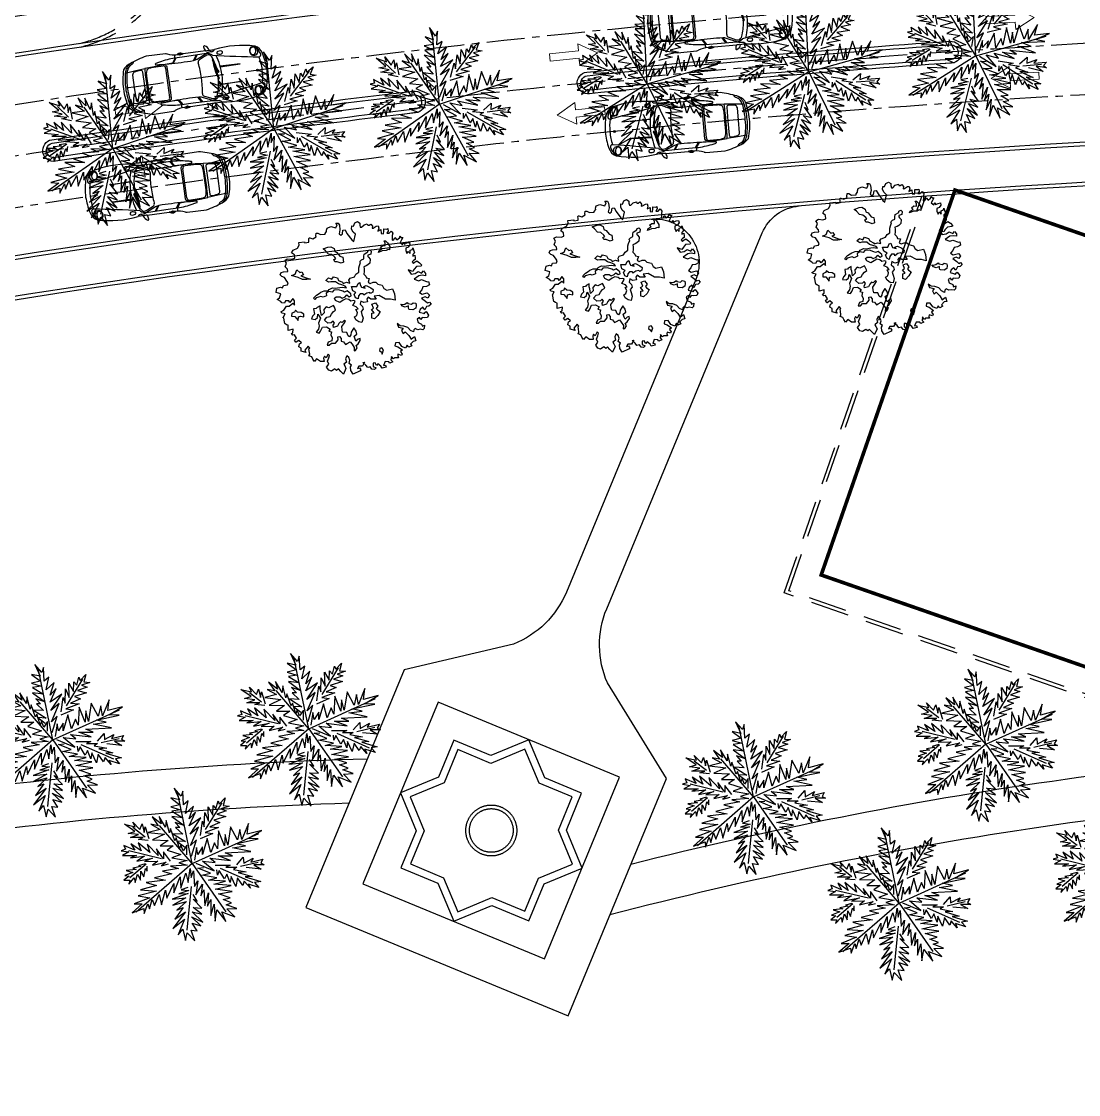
# Model space of a CAD drawing. Header units: inches. Extents: x -48022 to 80112, y -8164 to 5118.
# Drawn here: x 57933 to 59675, y -1359 to 410 of the extents above; entities that cross this region are included whole.
import ezdxf

# ---------------------------------------------------------------- set-up
doc = ezdxf.new("R2010")
doc.units = ezdxf.units.IN
doc.header["$LTSCALE"] = 10
for name, pattern in [('Amconstr', [9999, 9999, 0]), ('CENTER', [2, 1.25, -0.25, 0.25, -0.25]), ('HIDDEN', [9.525, 6.35, -3.175])]:
    doc.linetypes.add(name, pattern=pattern)
for name, color, linetype in [('06--LINE-2', 2, 'Continuous'), ('coches', 7, 'Continuous'), ('FOOTPATH', 1, 'Continuous'), ('MS GATE', 1, 'Continuous'), ('Plot Boundary', 1, 'Continuous'), ('ROAD CL', 251, 'CENTER'), ('roads & footpath', 161, 'Continuous'), ('trees', 109, 'Continuous')]:
    doc.layers.add(name, color=color, linetype=linetype)
doc.layers.add('1_CAR', color=1, linetype='Continuous', lineweight=0)

# ---------------------------------------------------------------- blocks, each defined once
blk = doc.blocks.new('Arpls006')
at = {"color": 0, "linetype": 'ByBlock'}
for points in [[(0.4467, -0.0098), (0.4731, -0.0295), (0.4861, -0.0419), (0.4985, -0.0367), (0.5094, -0.0492), (0.4949, -0.0632), (0.4788, -0.0653), (0.4679, -0.0865), (0.4534, -0.0705), (0.4358, -0.085), (0.4306, -0.1026), (0.4679, -0.1119), (0.4591, -0.1119), (0.4767, -0.099), (0.4928, -0.1223), (0.4861, -0.1384), (0.4664, -0.1405), (0.4503, -0.1384), (0.441, -0.1514), (0.4322, -0.1384), (0.4176, -0.1477), (0.4233, -0.1706), (0.4467, -0.1815), (0.4519, -0.196), (0.4664, -0.1887), (0.4643, -0.21), (0.4555, -0.2193), (0.4373, -0.2157), (0.4213, -0.2193), (0.4036, -0.21), (0.3948, -0.2193), (0.3927, -0.2333), (0.373, -0.223), (0.3554, -0.2032), (0.3285, -0.1939), (0.3051, -0.1923), (0.2854, -0.1778), (0.2942, -0.2012), (0.3248, -0.2084), (0.3139, -0.223), (0.3248, -0.2442), (0.3373, -0.2318), (0.3622, -0.2567), (0.3767, -0.2816), (0.4, -0.2639), (0.4088, -0.2925), (0.3912, -0.2961), (0.373, -0.3142), (0.3819, -0.3246), (0.3622, -0.334), (0.3518, -0.321), (0.3409, -0.3391), (0.316, -0.3282), (0.2979, -0.3033), (0.2745, -0.3049), (0.2709, -0.3246), (0.2906, -0.3303), (0.3196, -0.3516), (0.3067, -0.3625), (0.3176, -0.3786), (0.3139, -0.3874), (0.2906, -0.3801), (0.289, -0.391), (0.2942, -0.4035), (0.2818, -0.4035), (0.2673, -0.4035), (0.2605, -0.4107), (0.2481, -0.3946), (0.2445, -0.418), (0.2569, -0.4304), (0.2372, -0.4392), (0.2299, -0.4304), (0.2066, -0.4284), (0.1957, -0.4538), (0.2087, -0.4517), (0.2118, -0.4647), (0.1854, -0.4714), (0.1781, -0.459), (0.1584, -0.4429), (0.1496, -0.4538), (0.1402, -0.4377), (0.1262, -0.4392), (0.1262, -0.461), (0.1459, -0.4698), (0.1351, -0.4807), (0.119, -0.4787), (0.1081, -0.4626), (0.092, -0.4678), (0.0796, -0.4517), (0.0599, -0.4356), (0.0708, -0.432), (0.0563, -0.459), (0.0314, -0.459), (0.0241, -0.4735), (0.0365, -0.4698), (0.0454, -0.4823), (0.0402, -0.4896), (-0.0044, -0.5108), (-0.0205, -0.4875), (-0.0226, -0.4626), (-0.0169, -0.4517), (-0.0314, -0.4413), (-0.0262, -0.4195), (-0.0329, -0.4019), (-0.0459, -0.391), (-0.0547, -0.4107), (-0.0495, -0.432), (-0.0671, -0.4465), (-0.0599, -0.4574), (-0.0526, -0.4735), (-0.0692, -0.5108), (-0.0868, -0.4932), (-0.1014, -0.4771), (-0.1138, -0.4875), (-0.1263, -0.4771), (-0.1475, -0.4911), (-0.1657, -0.4859), (-0.1802, -0.4647), (-0.1657, -0.445), (-0.1745, -0.4252), (-0.1657, -0.4035), (-0.1605, -0.3874), (-0.1708, -0.3786), (-0.1833, -0.4035), (-0.1942, -0.3926), (-0.1999, -0.4055), (-0.1962, -0.4284), (-0.2211, -0.4284), (-0.246, -0.4107), (-0.2605, -0.4284), (-0.2714, -0.4123), (-0.2782, -0.3983), (-0.2963, -0.391), (-0.2911, -0.3801), (-0.2942, -0.3568), (-0.2963, -0.3443), (-0.2911, -0.3391), (-0.3015, -0.3267), (-0.3233, -0.3537), (-0.316, -0.3697), (-0.3482, -0.3604), (-0.3482, -0.3391), (-0.3642, -0.3303), (-0.3591, -0.3106), (-0.3466, -0.3049), (-0.3627, -0.2888), (-0.3803, -0.3013), (-0.3824, -0.3013), (-0.3928, -0.2873), (-0.3788, -0.2748), (-0.3928, -0.253), (-0.4036, -0.2551), (-0.4125, -0.2442), (-0.4021, -0.239), (-0.4, -0.2157), (-0.4342, -0.2245), (-0.4342, -0.2069), (-0.4342, -0.1887), (-0.4446, -0.1851), (-0.4555, -0.1778), (-0.4576, -0.169), (-0.4627, -0.1405), (-0.4679, -0.1368), (-0.4643, -0.1332), (-0.4539, -0.1135), (-0.4736, -0.1083), (-0.4825, -0.1011), (-0.4627, -0.0902), (-0.4446, -0.0632), (-0.427, -0.0632), (-0.4036, -0.0435), (-0.3912, -0.0564), (-0.3912, -0.0274), (-0.4036, -0.0134), (-0.4218, -0.0383), (-0.4285, -0.0274), (-0.4503, -0.0274), (-0.4576, -0.0435), (-0.4752, -0.0404), (-0.4825, -0.0331), (-0.5058, -0.0186), (-0.4897, -0.0077), (-0.4825, 0.0188), (-0.513, 0.026), (-0.5073, 0.0546), (-0.484, 0.0618), (-0.4716, 0.0582), (-0.4643, 0.0743), (-0.4379, 0.0779), (-0.4342, 0.0903), (-0.4415, 0.1012), (-0.4576, 0.1261), (-0.4752, 0.1318), (-0.4861, 0.1443), (-0.4804, 0.1588), (-0.4643, 0.164), (-0.4358, 0.1656), (-0.4379, 0.1801), (-0.4539, 0.1962), (-0.4446, 0.2211), (-0.4555, 0.2392), (-0.4394, 0.2501), (-0.4088, 0.2465), (-0.3891, 0.2532), (-0.3928, 0.275), (-0.4109, 0.289), (-0.4, 0.3072), (-0.3731, 0.3196), (-0.3606, 0.3393), (-0.3642, 0.3575), (-0.3248, 0.3611), (-0.3233, 0.3538), (-0.2963, 0.359), (-0.2963, 0.3699), (-0.2979, 0.3839), (-0.2927, 0.3876), (-0.2911, 0.3876), (-0.2714, 0.3808), (-0.2497, 0.3933), (-0.2517, 0.4), (-0.2497, 0.4182), (-0.2388, 0.4182), (-0.2211, 0.4093), (-0.189, 0.4109), (-0.189, 0.4166), (-0.1802, 0.429), (-0.1817, 0.4379), (-0.1765, 0.4524), (-0.1532, 0.4628), (-0.119, 0.4539), (-0.1102, 0.4737), (-0.119, 0.4845), (-0.1029, 0.4845), (-0.0957, 0.4721), (-0.092, 0.4394), (-0.0977, 0.4145), (-0.0868, 0.4057), (-0.076, 0.413), (-0.0723, 0.4379), (-0.0583, 0.4394), (-0.0459, 0.4166), (-0.0132, 0.3735), (-0.0008, 0.3627), (0.0096, 0.4109), (-0.0044, 0.4254), (-0.0153, 0.4451), (-0.0132, 0.4664), (-0.0029, 0.4648)], [(-0.0029, 0.4648), (0.006, 0.4861), (0.0241, 0.4949), (0.0386, 0.4845), (0.0386, 0.4721), (0.0423, 0.4576), (0.0511, 0.4576), (0.0671, 0.4737), (0.0884, 0.4809), (0.092, 0.4721), (0.1008, 0.4721), (0.1117, 0.4788), (0.1226, 0.4648), (0.1205, 0.4503), (0.1278, 0.4524), (0.1475, 0.4648), (0.1599, 0.4664), (0.1636, 0.4503), (0.1584, 0.4327), (0.1781, 0.4431), (0.1797, 0.4166), (0.1942, 0.4145), (0.1978, 0.4327), (0.1978, 0.4467), (0.2175, 0.4451), (0.2227, 0.4488), (0.2263, 0.4327), (0.2175, 0.4182), (0.2315, 0.4182), (0.246, 0.4327), (0.2569, 0.4182), (0.2533, 0.4036), (0.2533, 0.3896), (0.2512, 0.3715), (0.2642, 0.3751), (0.2709, 0.3896), (0.2839, 0.3751), (0.2999, 0.3876), (0.3051, 0.4), (0.3103, 0.3896), (0.3228, 0.3896), (0.3139, 0.3735), (0.3051, 0.3575), (0.3212, 0.3445), (0.3285, 0.359), (0.3336, 0.3466), (0.3497, 0.3538), (0.3658, 0.3575), (0.3694, 0.3414), (0.357, 0.3269), (0.3425, 0.3196), (0.3425, 0.3035), (0.3497, 0.2838), (0.357, 0.2983), (0.3715, 0.2838), (0.3715, 0.3056), (0.3855, 0.3108), (0.3891, 0.3217), (0.3948, 0.302), (0.4, 0.289), (0.3891, 0.2786), (0.3876, 0.2677), (0.4016, 0.2729), (0.4036, 0.2553), (0.4036, 0.2444), (0.3927, 0.2371), (0.3839, 0.2283), (0.3927, 0.2174), (0.4036, 0.2283), (0.4145, 0.2356), (0.4322, 0.2231), (0.4482, 0.207), (0.441, 0.2013), (0.4124, 0.1977), (0.3979, 0.1816), (0.3876, 0.1656), (0.357, 0.1764), (0.3767, 0.1479), (0.4036, 0.1531), (0.4233, 0.1656), (0.4467, 0.1552), (0.4591, 0.1692), (0.4716, 0.1531), (0.4716, 0.137), (0.4503, 0.1407), (0.4285, 0.137), (0.3964, 0.1158), (0.4285, 0.1049), (0.4467, 0.1121), (0.484, 0.0976), (0.4928, 0.0997), (0.4985, 0.0779), (0.4788, 0.0675), (0.4555, 0.0639), (0.4482, 0.0442), (0.4322, 0.026), (0.4503, 0.0151), (0.484, 0.0245), (0.4985, 0.0084), (0.4876, -0.0098), (0.47, -0.0009), (0.4467, -0.0098)]]:
    blk.add_lwpolyline(points, dxfattribs=at)
for points in [[(0.1745, 0.3251), (0.1907, 0.3379), (0.2068, 0.3361), (0.2068, 0.3523), (0.1995, 0.3681), (0.2087, 0.3681), (0.2211, 0.3556), (0.2373, 0.3306), (0.2355, 0.3075), (0.2263, 0.3108), (0.212, 0.3038), (0.187, 0.302), (0.162, 0.2913), (0.1657, 0.3038), (0.1852, 0.3145)], [(-0.1709, 0.327), (-0.153, 0.3288), (-0.1298, 0.3163), (-0.1262, 0.2983), (-0.1118, 0.2913), (-0.092, 0.2663), (-0.0725, 0.2608), (-0.0689, 0.2267), (-0.085, 0.2197), (-0.11, 0.2304), (-0.1262, 0.2304), (-0.1335, 0.2447), (-0.1192, 0.2502), (-0.1262, 0.2608), (-0.146, 0.277), (-0.1673, 0.2806), (-0.1871, 0.302), (-0.2032, 0.3145)], [(-0.3769, 0.1767), (-0.3571, 0.1587), (-0.3428, 0.1624), (-0.3321, 0.1444), (-0.3501, 0.1374), (-0.3141, 0.1231), (-0.2855, 0.1158), (-0.3105, 0.1121), (-0.3391, 0.1121), (-0.3678, 0.1264), (-0.4125, 0.1389), (-0.3876, 0.1481)], [(0.3089, -0.0507), (0.3196, -0.0525), (0.3357, -0.0491), (0.3518, -0.0382), (0.3555, -0.0455), (0.3787, -0.0491), (0.3911, -0.04), (0.4073, -0.0436), (0.4109, -0.058), (0.4073, -0.076), (0.3893, -0.0866), (0.3662, -0.0848), (0.3625, -0.083), (0.3589, -0.0741), (0.3589, -0.0616), (0.3375, -0.0705), (0.3196, -0.0635)], [(-0.3714, -0.1028), (-0.3857, -0.0903), (-0.3912, -0.1028), (-0.4089, -0.1098), (-0.4107, -0.1296), (-0.3894, -0.1314), (-0.3678, -0.1582), (-0.3659, -0.1333), (-0.3516, -0.1296), (-0.3303, -0.1333), (-0.3303, -0.1153), (-0.3483, -0.1046)], [(0.1962, -0.3515), (0.1852, -0.3372), (0.1709, -0.3426), (0.1691, -0.3551), (0.1818, -0.3658), (0.187, -0.3786)]]:
    blk.add_lwpolyline(points, close=True, dxfattribs=at)
at = {"layer": 'trees', "color": 32, "linetype": 'ByBlock'}
for points in [[(-0.2657, -0.0092), (-0.2477, 0.0103), (-0.2297, 0.021), (-0.2191, 0.0283), (-0.1959, 0.0371), (-0.1688, 0.0389), (-0.1636, 0.0463), (-0.142, 0.0569), (-0.1243, 0.0551), (-0.0939, 0.0606), (-0.0759, 0.0624), (-0.0491, 0.0588), (-0.0579, 0.0694), (-0.0795, 0.0767), (-0.1027, 0.0838), (-0.1207, 0.0981), (-0.153, 0.0981), (-0.1655, 0.0944), (-0.185, 0.1069), (-0.1673, 0.1231), (-0.1457, 0.1142), (-0.135, 0.1304), (-0.1082, 0.1231), (-0.1009, 0.1069), (-0.0759, 0.0944), (-0.0704, 0.0874), (-0.0491, 0.0944), (-0.0275, 0.0892), (-0.0329, 0.1087), (-0.0256, 0.1212), (0.003, 0.1304), (0.0137, 0.1484), (0.0317, 0.1609), (0.0317, 0.1895), (0.0368, 0.2057), (0.0441, 0.2252), (0.0387, 0.2325), (0.0493, 0.2432), (0.0655, 0.2502), (0.0655, 0.2663), (0.0673, 0.2806), (0.0923, 0.295), (0.0908, 0.3023), (0.1051, 0.3093), (0.1139, 0.3005), (0.1121, 0.2806), (0.0923, 0.2736), (0.0908, 0.2645), (0.0959, 0.2593), (0.1066, 0.2468), (0.1051, 0.2215), (0.0908, 0.209), (0.0798, 0.202), (0.0655, 0.1965), (0.0673, 0.184), (0.0673, 0.166), (0.0655, 0.1484), (0.078, 0.1356), (0.0834, 0.1231), (0.1014, 0.1197), (0.0941, 0.0944), (0.1066, 0.0874), (0.1264, 0.0944), (0.1444, 0.0944), (0.1569, 0.0819), (0.1873, 0.0749), (0.198, 0.0533), (0.216, 0.0426), (0.2534, 0.0514), (0.2678, 0.0176), (0.2714, -0.0238), (0.241, -0.0165), (0.2087, -0.0165), (0.1657, 0.0066), (0.1337, 0.0033), (0.1462, -0.0165), (0.1121, -0.0165), (0.0941, -0.004), (0.0853, -0.0165), (0.0889, -0.0345), (0.0655, -0.0397), (0.046, -0.029), (0.0405, -0.0507), (0.0566, -0.065), (0.0603, -0.0827), (0.0478, -0.0988), (0.053, -0.1186), (0.0603, -0.1418), (0.053, -0.1704), (0.0332, -0.1671), (0.0137, -0.1528), (0.0045, -0.1329), (0.0189, -0.1241), (0.0243, -0.1043), (0.0137, -0.0845), (0.028, -0.0811), (0.0155, -0.0668), (-0.008, -0.0577), (0.003, -0.0415), (0.0082, -0.029), (-0.0006, -0.0254), (-0.0204, -0.029), (-0.0329, -0.0184), (-0.0543, -0.0147), (-0.0704, -0.0238), (-0.0939, -0.0382), (-0.1207, -0.0254), (-0.1277, -0.0092), (-0.117, -0.0004), (-0.0902, -0.0004), (-0.0777, -0.0092), (-0.0579, -0.0004), (-0.0473, 0.0121), (-0.0311, -0.0004), (-0.0186, 0.0051), (-0.0204, 0.0176), (-0.0311, 0.0265), (-0.0454, 0.0371), (-0.0616, 0.0301), (-0.0741, 0.0353), (-0.1027, 0.0444), (-0.1332, 0.0426), (-0.1438, 0.0301), (-0.1655, 0.0338), (-0.1831, 0.0228), (-0.1816, 0.0051), (-0.2029, -0.004), (-0.2173, 0.0015), (-0.2495, -0.0077), (-0.2584, -0.0184)], [(0.0189, 0.0658), (0.0277, 0.0871), (0.0387, 0.0926), (0.042, 0.0783), (0.0493, 0.0621), (0.0743, 0.0566), (0.0655, 0.0673), (0.0816, 0.0728), (0.1118, 0.0585), (0.1261, 0.046), (0.1246, 0.0298), (0.1103, 0.021), (0.1048, 0.028), (0.085, 0.0228), (0.0655, 0.0085), (0.0618, 0.0191), (0.042, 0.0191), (0.0313, 0.0048), (0.0277, -0.015), (0.0115, -0.0077), (0.0027, 0.0155), (0.0134, 0.0261), (-0.008, 0.0386), (-0.0153, 0.0658)], [(-0.2227, -0.0616), (-0.2425, -0.0723), (-0.248, -0.0793), (-0.2657, -0.0811), (-0.2605, -0.1153), (-0.273, -0.1296), (-0.28, -0.1476), (-0.255, -0.1509), (-0.2407, -0.1384), (-0.2371, -0.1153), (-0.2209, -0.1421), (-0.2337, -0.1744), (-0.23, -0.1924), (-0.2337, -0.2155), (-0.2495, -0.2354), (-0.2282, -0.2405), (-0.2194, -0.228), (-0.2066, -0.2012), (-0.1816, -0.1994), (-0.1566, -0.2137), (-0.1655, -0.228), (-0.1478, -0.2317), (-0.153, -0.253), (-0.1441, -0.2728), (-0.146, -0.2927), (-0.1691, -0.2997), (-0.1764, -0.3213), (-0.1621, -0.3213), (-0.1478, -0.307), (-0.1225, -0.307), (-0.1048, -0.2853), (-0.1064, -0.2655), (-0.0957, -0.2622), (-0.085, -0.2765), (-0.085, -0.2942), (-0.0689, -0.2978), (-0.0564, -0.3158), (-0.0439, -0.3085), (-0.0241, -0.2978), (-0.0116, -0.314), (0.0027, -0.3356), (0.0009, -0.357), (0.0115, -0.3551), (0.0225, -0.3372), (0.0152, -0.3228), (0.0277, -0.3122), (0.042, -0.289), (0.0402, -0.2765), (0.0277, -0.2817), (0.0134, -0.2942), (0.0082, -0.2799), (0.0009, -0.2603), (0.0189, -0.2479), (0.0152, -0.228), (-0.0009, -0.2067), (-0.008, -0.2174), (-0.0189, -0.2354), (-0.0204, -0.2512), (-0.0296, -0.2655), (-0.0384, -0.2585), (-0.0476, -0.2369), (-0.0744, -0.2354), (-0.0777, -0.2192), (-0.0795, -0.1976), (-0.0671, -0.1796), (-0.0564, -0.1619), (-0.0619, -0.1546), (-0.0777, -0.1707), (-0.0887, -0.1653), (-0.0994, -0.1781), (-0.1082, -0.1957), (-0.135, -0.203), (-0.1368, -0.1887), (-0.128, -0.1744), (-0.1368, -0.1619), (-0.1493, -0.1726), (-0.1728, -0.1744), (-0.1941, -0.1546), (-0.178, -0.1366), (-0.1566, -0.1314), (-0.1478, -0.1153), (-0.135, -0.0991), (-0.1207, -0.0885), (-0.128, -0.0705), (-0.135, -0.058), (-0.1478, -0.065), (-0.1655, -0.0741), (-0.1834, -0.0668), (-0.1978, -0.0848), (-0.1959, -0.1064), (-0.2139, -0.1241), (-0.2194, -0.0936), (-0.2227, -0.0811)], [(0.1191, -0.0507), (0.1422, -0.0418), (0.1584, -0.0635), (0.1477, -0.0778), (0.1547, -0.0866), (0.1727, -0.0973), (0.1584, -0.1241), (0.1352, -0.1476), (0.1173, -0.1421), (0.1173, -0.1098), (0.1334, -0.1064), (0.1154, -0.0848), (0.1298, -0.076)]]:
    blk.add_lwpolyline(points, close=True, dxfattribs=at)
blk = doc.blocks.new('Arpls013')
at = {"layer": 'trees', "linetype": 'ByBlock'}
for p, q in [((0.013, -0.001), (-0.189, 0.982)), ((0.197, 0.467), (0.423, 0.833)), ((-0.634, 0.362), (-0.802, 0.492)), ((0.013, -0.001), (-0.436, 0.523)), ((0.013, -0.001), (0.929, 0.413)), ((-0.408, 0.065), (-0.86, 0.174)), ((0.674, -0.039), (0.921, 0.019)), ((-0.621, -0.011), (-0.842, -0.199)), ((0.013, -0.001), (-0.759, -0.672)), ((0.013, -0.001), (0.476, -0.664)), ((0.398, -0.064), (0.845, -0.263)), ((-0.001, -0.316), (-0.06, -0.916))]:
    blk.add_line(p, q, dxfattribs=at)
for points in [[(0.004, 0.098), (0.07, 0.324), (-0.009, 0.246), (0.1, 0.497), (-0.014, 0.401), (0.133, 0.627), (-0.027, 0.517), (0.057, 0.705), (-0.027, 0.614), (0.029, 0.789), (-0.08, 0.685), (-0.042, 0.86), (-0.106, 0.807), (-0.118, 0.995), (-0.139, 0.924), (-0.235, 1.033), (-0.164, 0.873), (-0.281, 0.899), (-0.156, 0.807), (-0.281, 0.777), (-0.151, 0.736), (-0.266, 0.718), (-0.118, 0.627), (-0.266, 0.647), (-0.098, 0.523), (-0.222, 0.563), (-0.156, 0.492), (-0.215, 0.492), (-0.118, 0.401), (-0.253, 0.408), (-0.08, 0.299), (-0.197, 0.304), (-0.093, 0.228)], [(0.126, 0.383), (0.154, 0.581), (0.179, 0.505), (0.184, 0.698), (0.237, 0.581), (0.23, 0.777), (0.296, 0.665), (0.301, 0.794), (0.339, 0.749), (0.367, 0.86), (0.385, 0.815), (0.464, 0.899), (0.436, 0.794), (0.519, 0.789), (0.405, 0.749), (0.481, 0.723), (0.352, 0.678), (0.476, 0.647), (0.309, 0.594), (0.392, 0.563), (0.255, 0.505), (0.372, 0.492), (0.192, 0.426), (0.296, 0.413), (0.121, 0.337)], [(-0.06, 0.116), (-0.06, 0.253), (-0.113, 0.174), (-0.144, 0.253), (-0.164, 0.207), (-0.21, 0.35), (-0.228, 0.312), (-0.286, 0.479), (-0.299, 0.421), (-0.344, 0.589), (-0.352, 0.497), (-0.441, 0.647), (-0.416, 0.543), (-0.537, 0.639), (-0.454, 0.517), (-0.558, 0.538), (-0.428, 0.467), (-0.591, 0.426), (-0.37, 0.401), (-0.532, 0.324), (-0.319, 0.317), (-0.428, 0.241), (-0.248, 0.241), (-0.332, 0.182), (-0.144, 0.124), (-0.266, 0.078), (-0.055, 0.04), (-0.169, 0.007), (-0.055, -0.024), (-0.286, -0.039), (-0.177, -0.069), (-0.395, -0.108), (-0.266, -0.141), (-0.507, -0.199), (-0.352, -0.232), (-0.621, -0.263), (-0.479, -0.303), (-0.7, -0.362), (-0.479, -0.379), (-0.731, -0.446), (-0.571, -0.471), (-0.784, -0.555), (-0.675, -0.555), (-0.814, -0.677), (-0.654, -0.618), (-0.647, -0.689), (-0.596, -0.555), (-0.576, -0.626), (-0.537, -0.496), (-0.507, -0.58), (-0.441, -0.425), (-0.408, -0.567), (-0.352, -0.367), (-0.337, -0.476), (-0.24, -0.278), (-0.24, -0.405), (-0.151, -0.186), (-0.144, -0.341), (-0.073, -0.136), (-0.042, -0.263), (-0.014, -0.069), (-0.001, -0.194), (0.029, -0.103), (0.042, -0.316), (0.088, -0.237), (0.062, -0.433), (0.154, -0.283), (0.133, -0.446), (0.171, -0.362), (0.184, -0.58), (0.237, -0.405), (0.225, -0.588), (0.268, -0.496), (0.268, -0.715), (0.314, -0.56), (0.326, -0.794), (0.352, -0.639), (0.476, -0.799), (0.418, -0.664), (0.598, -0.735), (0.489, -0.626), (0.624, -0.618), (0.481, -0.567), (0.553, -0.542), (0.436, -0.496), (0.535, -0.471), (0.372, -0.418), (0.56, -0.387), (0.326, -0.354), (0.547, -0.303), (0.309, -0.283), (0.469, -0.245), (0.237, -0.232), (0.352, -0.199), (0.146, -0.161), (0.263, -0.136), (0.088, -0.064), (0.166, -0.057)], [(-0.591, 0.317), (-0.725, 0.329), (-0.659, 0.355), (-0.835, 0.355), (-0.725, 0.396), (-0.868, 0.413), (-0.776, 0.439), (-0.919, 0.538), (-0.771, 0.505), (-0.802, 0.568), (-0.705, 0.467), (-0.675, 0.543), (-0.647, 0.426), (-0.634, 0.505), (-0.583, 0.342)], [(0.062, 0.002), (0.314, -0.103), (0.154, 0.032), (0.326, 0.014), (0.255, 0.073), (0.54, 0.04), (0.367, 0.103), (0.565, 0.103), (0.464, 0.144), (0.817, 0.162), (0.565, 0.215), (0.746, 0.241), (0.606, 0.271), (0.921, 0.337), (0.779, 0.342), (0.967, 0.454), (0.766, 0.401), (0.786, 0.55), (0.695, 0.329), (0.669, 0.467), (0.636, 0.324), (0.54, 0.505), (0.502, 0.253), (0.464, 0.396), (0.456, 0.241), (0.372, 0.446), (0.359, 0.2), (0.321, 0.284), (0.268, 0.149), (0.217, 0.342), (0.154, 0.124), (0.154, 0.228), (0.088, 0.124), (0.07, 0.22), (0.042, 0.045)], [(-0.286, 0.032), (-0.382, 0.157), (-0.382, 0.065), (-0.479, 0.2), (-0.454, 0.111), (-0.604, 0.266), (-0.571, 0.149), (-0.731, 0.284), (-0.687, 0.174), (-0.83, 0.271), (-0.776, 0.182), (-0.926, 0.246), (-0.906, 0.195), (-0.964, 0.174), (-0.86, 0.157), (-0.944, 0.111), (-0.751, 0.111), (-0.835, 0.078), (-0.642, 0.098), (-0.746, 0.032), (-0.532, 0.073), (-0.642, 0.027), (-0.461, 0.032), (-0.532, -0.024), (-0.344, 0.019), (-0.408, -0.031), (-0.311, -0.006)], [(0.624, -0.019), (0.715, 0.086), (0.72, 0.002), (0.85, 0.073), (0.817, 0.019), (0.984, 0.06), (0.954, 0.007), (1, -0.019), (0.857, -0.019), (0.959, -0.077), (0.753, -0.057)], [(-0.634, -0.006), (-0.725, -0.031), (-0.692, -0.044), (-0.802, -0.064), (-0.759, -0.082), (-0.893, -0.095), (-0.802, -0.123), (-0.914, -0.166), (-0.855, -0.174), (-0.926, -0.232), (-0.842, -0.232), (-0.86, -0.283), (-0.784, -0.199), (-0.771, -0.263), (-0.738, -0.148), (-0.7, -0.232), (-0.692, -0.108), (-0.654, -0.186), (-0.629, -0.069), (-0.604, -0.108), (-0.604, -0.039)], [(0.326, -0.024), (0.535, -0.024), (0.476, -0.052), (0.624, -0.052), (0.578, -0.082), (0.753, -0.115), (0.644, -0.123), (0.837, -0.179), (0.741, -0.186), (0.954, -0.25), (0.87, -0.263), (0.929, -0.329), (0.786, -0.283), (0.812, -0.341), (0.728, -0.245), (0.708, -0.303), (0.636, -0.199), (0.611, -0.316), (0.547, -0.179), (0.535, -0.263), (0.489, -0.148), (0.456, -0.212), (0.385, -0.095), (0.359, -0.161), (0.352, -0.09)], [(-0.047, -0.329), (-0.139, -0.362), (-0.034, -0.374), (-0.169, -0.418), (-0.042, -0.412), (-0.261, -0.489), (-0.073, -0.471), (-0.253, -0.573), (-0.067, -0.522), (-0.197, -0.644), (-0.113, -0.606), (-0.228, -0.768), (-0.08, -0.664), (-0.253, -0.895), (-0.093, -0.768), (-0.182, -0.979), (-0.118, -0.903), (-0.08, -1.058), (-0.055, -0.954), (0.049, -1.065), (-0.001, -0.916), (0.082, -0.928), (0.011, -0.819), (0.133, -0.857), (0.004, -0.735), (0.159, -0.806), (0.011, -0.664), (0.146, -0.697), (0.024, -0.606), (0.146, -0.613), (0.024, -0.489), (0.082, -0.517), (0.024, -0.425)]]:
    blk.add_lwpolyline(points, dxfattribs=at)
blk = doc.blocks.new('A$C6C2F1E0A')
at = {"layer": 'coches', "color": 0, "linetype": 'ByBlock', "lineweight": -3}
for p, q in [((2.091, 0.539), (1.994, 0.688)), ((2.122, 0.538), (2.026, 0.688)), ((2.681, 0.543), (2.584, 0.687)), ((2.712, 0.544), (2.615, 0.688)), ((3.454, 0.86), (2.883, 0.85)), ((1.92, 0.537), (1.757, 0.611)), ((3.04, 0.536), (2.706, 0.544)), ((2.881, 0.452), (2.881, 0)), ((3.349, 0.5), (2.924, 0.505)), ((2.936, 0), (2.936, 0.432)), ((3.313, 0.518), (3.04, 0.536)), ((3.542, 0.504), (3.313, 0.518)), ((3.843, 0.479), (3.542, 0.504)), ((3.61, 0.411), (3.61, 0)), ((3.749, 0.461), (3.67, 0.463)), ((4.128, 0.453), (3.843, 0.479)), ((3.92, 0), (3.92, 0.366)), ((0.757, 0.253), (1.346, 0.273)), ((1.343, 0.253), (0.757, 0.253)), ((2.881, 0), (2.881, -0.452)), ((2.936, -0.432), (2.936, 0)), ((3.521, 0), (3.521, 0.274)), ((3.521, -0.274), (3.521, 0)), ((3.61, 0), (3.61, -0.411)), ((3.92, -0.366), (3.92, 0)), ((0.757, -0.253), (1.346, -0.273)), ((1.343, -0.253), (0.757, -0.253)), ((1.987, -0.566), (1.698, -0.692)), ((1.757, -0.611), (1.92, -0.537)), ((2.056, -0.544), (1.963, -0.689)), ((2.091, -0.539), (1.994, -0.688)), ((2.681, -0.543), (2.584, -0.687)), ((2.712, -0.544), (2.615, -0.688)), ((2.706, -0.544), (3.04, -0.536)), ((2.924, -0.505), (3.349, -0.5)), ((3.04, -0.536), (3.313, -0.518)), ((3.313, -0.518), (3.542, -0.504)), ((3.843, -0.479), (3.542, -0.504)), ((3.67, -0.463), (3.749, -0.461)), ((4.128, -0.453), (3.843, -0.479)), ((1.698, -0.692), (2.276, -0.685)), ((1.709, -0.777), (2.365, -0.777)), ((2.276, -0.685), (2.625, -0.688)), ((2.883, -0.85), (3.454, -0.86))]:
    blk.add_line(p, q, dxfattribs=at)
for points in [[(2.421, 0.773, -0.024995), (2.365, 0.777), (1.709, 0.777, -0.093665), (1.597, 0.777, -0.044974), (1.441, 0.773, 0.242846), (1.54, 0.724, -0.066443), (1.673, 0.708, 0.284222), (1.698, 0.692)], [(2.615, 0.688), (2.276, 0.685), (1.698, 0.692), (1.987, 0.566, 0.071916), (2.091, 0.539, 0.014486), (2.828, 0.548, 0.015753), (3.209, 0.571, 0.648), (3.202, 0.608, 0.010841), (3.087, 0.633, 0.038718), (2.625, 0.688, 0.192613), (2.609, 0.783)]]:
    blk.add_lwpolyline(points, format="xyb", dxfattribs=at)
blk.add_lwpolyline([(2.625, 0.688), (2.615, 0.688)], dxfattribs=at)
blk.add_circle((0.275, -0.002), 0.0266, dxfattribs=at)
for centre, radius, start, end in [((0.43, 0.38), 0.377, 117.9341, 165.8561), ((0.798, 0.253), 0.713, 139.8356, 163.0263), ((0.431, 0.503), 0.25, 127.028, 151.6532), ((0.468, 0.589), 0.219, 164.1178, 200.1268), ((0.989, -2.032), 2.841, 80.8502, 105.0021), ((0.311, 0.634), 0.0561, 99.1163, 164.1178), ((0.321, 0.604), 0.106, 37.9901, 112.4095), ((0.318, 0.591), 0.0991, 44.3179, 99.1163), ((0.311, 0.585), 0.109, 356.0625, 44.3179), ((0.29, 0.58), 0.146, 327.3729, 37.9901), ((1.275, 0.654), 0.0587, 88.9813, 160.0291), ((1.261, 0.666), 0.0421, 169.1057, 256.3949), ((1.296, 0.404), 0.309, 80.0244, 93.711), ((1.27, 0.909), 0.29, 279.8631, 292.3211), ((1.322, 0.639), 0.0745, 24.0009, 68.7529), ((1.37, 0.66), 0.0224, 299.1034, 22.9832), ((1.792, 0.418), 0.288, 130.3021, 163.3105), ((1.697, 0.449), 0.243, 89.731, 135.9605), ((1.775, 0.75), 0.18, 109.8569, 171.1321), ((1.648, 0.433), 0.209, 58.5386, 101.741), ((1.474, 0.914), 0.272, 329.8315, 356.1352), ((1.722, 0.897), 0.023, 356.1352, 109.8569), ((2.481, 0.583), 0.227, 85.3914, 120.853), ((2.461, 0.726), 0.0619, 53.34, 130.5245), ((2.458, 0.82), 0.06, 231.9068, 311.9577), ((2.44, 1.337), 0.564, 275.8996, 280.6987), ((2.494, 0.747), 0.0622, 34.5743, 84.6458), ((2.566, 1.444), 0.662, 268.1893, 293.5908), ((2.898, 0.684), 0.167, 95.1224, 113.5908), ((2.655, -2.645), 3.595, 69.1236, 77.1575), ((3.957, 0.792), 0.128, 198.9069, 239.4435), ((3.768, 0.377), 0.329, 38.5491, 67.8682), ((3.738, 0.367), 0.399, 12.4252, 60.1974), ((3.794, 0.28), 0.456, 36.82, 71.8248), ((2.143, -0.052), 2.144, 165.8561, 178.6137), ((0.176, 0.443), 0.0622, 163.0263, 273.4503), ((1.989, -0.017), 1.853, 167.5836, 179.4615), ((-7.49, 47.784), 48.02, 279.1905, 280.8179), ((0.344, 0.55), 0.151, 151.6532, 191.6286), ((0.267, 0.534), 0.0721, 191.6286, 237.7927), ((0.308, 0.599), 0.15, 237.7927, 290.4863), ((0.33, 0.542), 0.0734, 202.5631, 318.9552), ((0.323, 0.558), 0.106, 290.4863, 327.3729), ((0.279, 0.587), 0.141, 318.9552, 356.0625), ((1.289, 0.781), 0.161, 256.3949, 281.2917), ((3.487, -0.031), 2.163, 163.0913, 179.1793), ((3.06, 0.037), 1.612, 163.3105, 178.5788), ((1.901, 0.472), 0.0678, 345.774, 73.1452), ((5.525, -0.023), 3.591, 172.3421, 179.6342), ((2.931, 0.455), 0.05, 98.3498, 183.3387), ((3.016, 0.434), 0.0806, 119.4221, 181.6531), ((3.333, 0.156), 0.345, 69.3284, 87.2077), ((3.43, 0.414), 0.069, 24.9469, 69.3284), ((3.074, 0.285), 0.447, 358.5563, 20.6788), ((-3.919, 0.054), 7.474, 359.5886, 3.4511), ((3.666, 0.406), 0.0564, 86.7926, 175.4907), ((3.688, -0.272), 0.736, 77.7157, 85.2325), ((3.823, 0.352), 0.0977, 8.5929, 77.7157), ((3.361, 0.253), 0.741, 5.9587, 26.3467), ((1.869, 0.021), 2.251, 359.4726, 7.8972), ((1.787, -0.026), 2.389, 0.6326, 11.5834), ((2.341, -0.011), 1.904, 0.3429, 17.2682), ((2.143, 0.052), 2.144, 181.3863, 194.1439), ((1.989, 0.017), 1.853, 180.5385, 192.4164), ((3.487, 0.031), 2.163, 180.8207, 196.9087), ((1.433, 0.081), 0.0143, 16.9212, 209.452), ((-1.123, -0.69), 2.655, 8.2627, 16.7299), ((-0.612, -0.541), 2.152, 1.6045, 16.9212), ((5.525, 0.023), 3.591, 180.3658, 187.6579), ((-3.919, -0.054), 7.474, 356.5489, 0.4114), ((1.869, -0.021), 2.251, 352.1028, 0.5274), ((1.787, 0.026), 2.389, 348.4166, 359.3674), ((2.341, 0.011), 1.904, 342.7318, 359.6571), ((1.414, -0.114), 0.0107, 20.4589, 234.6463), ((-0.748, -0.97), 2.316, 12.8462, 21.4384), ((-0.869, -0.966), 2.447, 10.4806, 20.4589), ((3.06, -0.037), 1.612, 179.6179, 185.9686), ((3.06, -0.037), 1.612, 189.5681, 196.6895), ((3.272, -0.052), 1.786, 188.2627, 193.8902), ((3.074, -0.285), 0.447, 339.3212, 1.4437), ((0.43, -0.38), 0.377, 194.1439, 242.0659), ((0.176, -0.443), 0.0622, 86.5497, 196.9737), ((0.798, -0.253), 0.713, 196.9737, 220.1644), ((-7.49, -47.784), 48.02, 79.1821, 80.8095), ((0.344, -0.55), 0.151, 168.3714, 208.3468), ((0.267, -0.534), 0.0721, 122.2073, 168.3714), ((0.431, -0.503), 0.25, 208.3468, 232.972), ((0.308, -0.599), 0.15, 69.5137, 122.2073), ((0.468, -0.589), 0.219, 159.8732, 195.8822), ((0.33, -0.542), 0.0734, 41.0448, 157.4369), ((0.323, -0.558), 0.106, 32.6271, 69.5137), ((0.279, -0.587), 0.141, 3.9375, 41.0448), ((0.311, -0.585), 0.109, 315.6821, 3.9375), ((0.29, -0.58), 0.146, 322.0099, 32.6271), ((1.261, -0.666), 0.0421, 103.6051, 190.8943), ((1.289, -0.781), 0.161, 78.7083, 103.6051), ((1.27, -0.909), 0.29, 67.6789, 80.1369), ((1.717, -0.407), 0.212, 192.8462, 212.2634), ((1.792, -0.418), 0.288, 196.6895, 229.6979), ((1.697, -0.449), 0.243, 224.0395, 270.269), ((1.648, -0.433), 0.209, 258.259, 301.4614), ((1.901, -0.472), 0.0678, 286.8548, 14.226), ((2.134, -0.914), 0.377, 96.5342, 112.9878), ((2.291, -13.256), 12.719, 87.5803, 90.8999), ((2.664, -6.601), 6.055, 84.8428, 88.4528), ((2.931, -0.455), 0.05, 176.6613, 261.6502), ((3.016, -0.434), 0.0806, 178.3469, 240.5779), ((2.566, 2.016), 2.7, 281.1315, 283.6161), ((3.197, -0.588), 0.021, 283.6161, 55.3891), ((3.333, -0.156), 0.345, 272.7923, 290.6716), ((3.43, -0.414), 0.069, 290.6716, 335.0531), ((3.666, -0.406), 0.0564, 184.5093, 273.2074), ((3.688, 0.272), 0.736, 274.7675, 282.2843), ((3.823, -0.352), 0.0977, 282.2843, 351.4071), ((3.768, -0.377), 0.329, 292.1318, 321.4509), ((3.738, -0.367), 0.399, 299.8026, 347.5748), ((3.794, -0.28), 0.456, 288.1752, 323.18), ((3.361, -0.253), 0.741, 333.6533, 354.0413), ((0.989, 2.032), 2.841, 254.9979, 279.1498), ((0.311, -0.634), 0.0561, 195.8822, 260.8837), ((0.321, -0.604), 0.106, 247.5905, 322.0099), ((0.318, -0.591), 0.0991, 260.8837, 315.6821), ((1.275, -0.654), 0.0587, 199.9709, 271.0187), ((1.296, -0.404), 0.309, 266.289, 279.9756), ((1.322, -0.639), 0.0745, 291.2471, 335.9991), ((1.37, -0.66), 0.0224, 337.0168, 60.8966), ((1.538, -0.845), 0.121, 89.0984, 143.6975), ((1.497, -1.646), 0.874, 83.421, 93.7212), ((1.546, -0.219), 0.505, 269.2761, 284.4814), ((1.653, -1.072), 0.3, 79.298, 100.702), ((1.775, -0.75), 0.18, 188.8679, 250.1431), ((1.699, -0.721), 0.0287, 90.59, 154.0552), ((1.474, -0.914), 0.272, 3.8648, 30.1685), ((1.722, -0.897), 0.023, 250.1431, 3.8648), ((2.44, -1.337), 0.564, 91.9386, 97.6657), ((2.481, -0.583), 0.227, 239.147, 274.6086), ((2.458, -0.82), 0.06, 48.0423, 128.0932), ((2.461, -0.726), 0.0619, 229.4755, 306.66), ((2.44, -1.337), 0.564, 79.3013, 84.1004), ((2.494, -0.747), 0.0622, 275.3542, 325.4257), ((2.566, -1.444), 0.662, 66.4092, 91.8107), ((2.498, -0.715), 0.13, 328.6574, 12.267), ((2.506, 2.319), 3.009, 272.2624, 281.1315), ((2.898, -0.684), 0.167, 246.4092, 264.8776), ((2.655, 2.645), 3.595, 282.8425, 290.8764), ((3.957, -0.792), 0.128, 120.5565, 161.0931)]:
    blk.add_arc(centre, radius, start, end, dxfattribs=at)
blk = doc.blocks.new('*U116')
at = {"layer": '1_CAR', "color": 156, "xscale": 56.28592714387036, "yscale": 56.28592714387036, "zscale": 56.28592714387036}
for p, rotation in [((1316.6, 8567.2), 176.3875821970292), ((981.6, 8420.2), 356.3168846967408)]:
    blk.add_blockref('A$C6C2F1E0A', p, dxfattribs=dict(at, rotation=rotation))
blk = doc.blocks.new('*U117')
at = {"color": 0, "linetype": 'ByBlock', "lineweight": -2, "transparency": 16777216}
for p, rotation in [((59219.1, -8243.5), 8.840358695453167), ((58765.2, -8325.2), 11.56707502265944)]:
    blk.add_blockref('*U116', p, dxfattribs=dict(at, rotation=rotation))
blk = doc.blocks.new('*U133')
at = {"layer": '1_CAR'}
for points in [[(310.9, 51.4), (358.8, 50.2), (359.1, 62.2), (389.9, 43.4), (358.2, 26.2), (358.5, 38.2), (310.6, 39.4)], [(390.1, -58.7), (342.1, -57.5), (341.8, -69.4), (311.1, -50.7), (342.7, -33.5), (342.4, -45.5), (390.4, -46.7)]]:
    blk.add_lwpolyline(points, close=True, dxfattribs=at)
blk = doc.blocks.new('*U134')
at = {"color": 0, "linetype": 'ByBlock', "lineweight": -2, "transparency": 16777216}
for p, rotation in [((59216.9, 341.5), 4.696945721501625), ((58500.7, 268.3), 6.962608058337763), ((57787.9, 167), 9.228270395174054)]:
    blk.add_blockref('*U133', p, dxfattribs=dict(at, rotation=rotation))

msp = doc.modelspace()

# ---------------------------------------------------------------- linework, layer by layer
at = {"layer": '06--LINE-2', "linetype": 'Amconstr', "lineweight": 25}
msp.add_lwpolyline([(58619.5, -712), (58495.6, -1011.4), (58795, -1135.3), (58918.8, -835.9)], close=True, dxfattribs=at)
at = {"layer": 'FOOTPATH', "color": 32, "linetype": 'HIDDEN'}
for points in [[(60051.6, 156.2), (59745.3, -725), (59189.9, -532), (59417.1, 121.8)], [(60045.2, 156), (59741.6, -717.4), (59197.5, -528.3), (59423.7, 122.2)], [(59419.3, 127.9), (59419.3, 127.9)]]:
    msp.add_lwpolyline(points, dxfattribs=at)
at = {"layer": 'FOOTPATH'}
msp.add_lwpolyline([(58970.8, 84.1, -0.565793), (59044.3, -15.1), (58830.9, -530.6, -0.204038), (58743.6, -616.3), (58563.5, -659), (58401.5, -1050.4), (58834, -1229.4), (58995.9, -838), (58898.7, -680.4, -0.204038), (58897.4, -558.2), (59154, 61.8, -0.280972), (59214.6, 106)], format="xyb", dxfattribs=at)
for centre, radius, start, end in [((60585.2, -7499.5), 6724.8, 92.11948, 104.18506), ((58683.9, -7528.2), 6724.8, 91.54325, 104.18506), ((60585.2, -7499.5), 6652.8, 92.46779, 104.64807), ((58683.9, -7528.2), 6652.8, 91.81993, 104.64807)]:
    msp.add_arc(centre, radius, start, end, dxfattribs=at)
at = {"layer": 'MS GATE', "linetype": 'Amconstr', "lineweight": 25}
for points in [[(58769.2, -774), (58706.5, -800), (58645.5, -774.8), (58620.2, -835.7), (58557.5, -861.7), (58583.5, -924.4)], [(58583.5, -924.4), (58558.3, -985.4), (58619.3, -1010.7), (58645.3, -1073.4), (58708, -1047.4), (58769, -1072.6), (58794.2, -1011.6), (58856.9, -985.6), (58830.9, -922.9), (58856.1, -861.9), (58795.2, -836.7), (58769.2, -774)], [(58786, -845.9), (58762.7, -789.7), (58706.5, -813), (58652, -790.4), (58629.4, -844.9), (58573.2, -868.2), (58596.5, -924.4)], [(58785, -1002.4), (58841.2, -979.1), (58817.9, -922.9), (58840.5, -868.4), (58786, -845.9)], [(58596.5, -924.4), (58574, -978.9), (58628.5, -1001.5)], [(58628.5, -1001.5), (58651.8, -1057.7), (58708, -1034.4)], [(58708, -1034.4), (58762.5, -1056.9), (58785, -1002.4)]]:
    msp.add_lwpolyline(points, dxfattribs=at)
for radius in [42, 36]:
    msp.add_circle((58707.2, -923.7), radius, dxfattribs=at)
at = {"layer": 'Plot Boundary', "color": 5, "linetype": 'HIDDEN', "const_width": 6}
msp.add_lwpolyline([(59471.6, 132.3), (59936.4, -29.2), (59715.7, -663.9), (59251, -502.4)], close=True, dxfattribs=at)
at = {"layer": 'ROAD CL', "color": 1, "ltscale": 5}
for points in [[(68746.2, 3597.4), (67790.3, -328.9, -0.345872), (67452.2, -594.5), (67063.9, -594.5, -0.265797), (66763.9, -423, 0.401109), (66077.8, -228.5, -0.200782), (65810.2, -252.7, 0.02301), (64627.8, 61.7, 0.126482), (55518, -265.1)], [(55517.7, -440.4, -0.127208), (64593.7, -102.8, -0.187226), (65700.2, -781.4, 0.079949), (66064.7, -1133.4, -0.270065), (66247.1, -1446.6), (66247.1, -1896.1)]]:
    msp.add_lwpolyline(points, format="xyb", dxfattribs=at)
msp.add_arc((60707.9, -17805.3), 18207.9, 78.09285, 106.02526, dxfattribs=at)
at = {"layer": 'roads & footpath', "color": 32, "linetype": 'HIDDEN'}
for points in [[(58028, 373.8, 0.477675), (58176.5, 689), (57487.5, 2112.2, -1), (58265.2, 2488.7), (59156.5, 647.5, 0.307224), (59374.3, 521.7)], [(58029.4, 367.9, 0.477675), (58181.9, 691.6), (57492.9, 2114.8, -1), (58259.8, 2486.1), (59151.1, 644.9, 0.307224), (59374.8, 515.8)]]:
    msp.add_lwpolyline(points, format="xyb", dxfattribs=at)
at = {"layer": 'roads & footpath'}
for points in [[(56078.5, 46, -0.086639), (62399.1, 558.6, 0.506158)], [(56080.2, 40.2, -0.086636), (62398.6, 552.6, 0.506158)], [(56097.1, -17.4, -0.086611), (62393.1, 492.9, 0.506158)], [(56098.8, -23.1, -0.086608), (62392.5, 486.9, 0.506158)], [(56190, -334.1, -0.119098), (64665.4, -198.6, -0.20744), (65768.5, -1002.9, 0.151135), (66044.5, -1258.2, -0.2887), (66175.1, -1465.6), (66175.1, -2004, -0.414091), (65944.9, -2234.3)], [(56191.7, -339.8, -0.119095), (64664.1, -204.5, -0.207436), (65763.3, -1005.9, 0.151126), (66041.9, -1263.6, -0.2887), (66169.1, -1465.6), (66169.1, -1749.3)], [(55014, -779.3, -0.323578), (55059.3, -716.6, -0.013071), (55967.7, -442.8), (56204.3, -398.5, -0.10569), (63713.8, -78.6), (63336.4, -662.5), (63820.2, -975.1), (64325.5, -193.1, -0.004624), (64650.9, -263, -0.207356), (65711.4, -1035.9, 0.151144), (66015.9, -1317.7, -0.2887), (66109.1, -1465.6), (66109.1, -1767.3)], [(55020, -779.3, -0.323578), (55061.2, -722.3, -0.013068), (55969, -448.7), (56205.6, -404.4, -0.105565), (63703.8, -82.9), (63328.1, -664.3), (63822, -983.4), (64328.3, -199.8, -0.004567), (64649.6, -268.9, -0.207352), (65706.2, -1038.9, 0.151135), (66013.4, -1323.1, -0.2887), (66103.1, -1465.6), (66103.1, -1749.3)]]:
    msp.add_lwpolyline(points, format="xyb", dxfattribs=at)
for points in [[(59466, 341.7, 0.008212), (58869.3, 291.1, -1), (58864.5, 326.7, -0.008256), (59463.5, 377.6, -0.999972)], [(59465.6, 347.7, 0.008213), (58868.6, 297, -1.000016), (58865.2, 320.8, -0.008255), (59463.9, 371.7, -0.99997)], [(58582.5, 259.6, 0.008212), (57989, 179.9, -1), (57982.5, 215.3, -0.008256), (58578.3, 295.4, -0.999972)], [(58581.8, 265.6, 0.008213), (57988, 185.8, -1.000016), (57983.5, 209.4, -0.008255), (58579, 289.4, -0.99997)]]:
    msp.add_lwpolyline(points, format="xyb", close=True, dxfattribs=at)

# ---------------------------------------------------------------- block references
for name in ['*U117', '*U134']:
    msp.add_blockref(name, (0, 0))
at = {"xscale": 120, "yscale": 120, "zscale": 120}
for p, rotation in [((59504.4, 354.2), 351.2837190835491), ((59229.4, 327.5), 351.2837190835491), ((58962.8, 307.9), 351.2837190835491), ((58620.3, 274), 354.0766627073789), ((58346.9, 233.9), 354.0766627073789), ((58081.6, 201.3), 354.0766627073789)]:
    msp.add_blockref('Arpls013', p, dxfattribs=dict(at, rotation=rotation))
for p in [(58404.6, -755.7), (57983, -774.1), (59520.8, -781.4), (59138.1, -868.3), (58212.6, -978), (59749.1, -992.1), (59377.9, -1043.3)]:
    msp.add_blockref('Arpls013', p, dxfattribs=at)
at = {"layer": 'trees', "xscale": 250, "yscale": 250, "zscale": 250}
for p in [(59356.2, 21.8), (58924.3, -7.1), (58480.7, -43.4)]:
    msp.add_blockref('Arpls006', p, dxfattribs=at)

doc.saveas('drawing.dxf')
